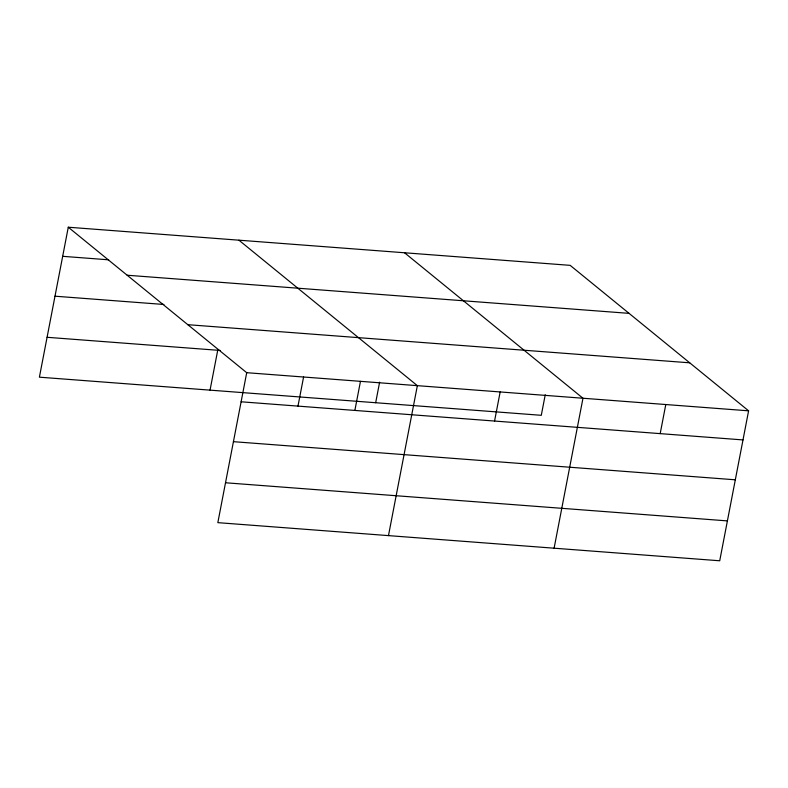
<?xml version="1.0" encoding="UTF-8"?>
<svg xmlns="http://www.w3.org/2000/svg" width="788" height="788" viewBox="0 0 788 788"><rect width="100%" height="100%" fill="white"/><g stroke="black" fill="none" stroke-linecap="round" stroke-linejoin="round"><path stroke-width="1.18" d="M68.28 227.22L246.713 372.694L217.833 522.651L719.72 560.78L748.6 410.824L570.167 265.349L68.28 227.22L39.4 377.176L541.287 415.306L545.247 394.758M210.041 390.139L217.724 350.256M297.982 406.115L303.587 377.009M354.866 410.43L360.471 381.333M375.669 402.727L379.619 382.18M388.474 535.613L417.354 385.657L238.922 240.182M494.559 421.048L500.163 391.951M554.102 548.202L582.972 398.245L404.539 252.771M660.186 433.627L665.791 404.53M62.676 256.317L108.665 259.813M127.163 275.229L629.051 313.358M54.993 296.199L163.914 304.473M187.83 324.686L689.717 362.815M47.083 337.294L220.157 350.443M246.713 372.694L748.6 410.824M241.108 401.791L742.995 439.921M233.425 441.674L735.312 479.803M225.516 482.768L727.403 520.898"/></g></svg>
